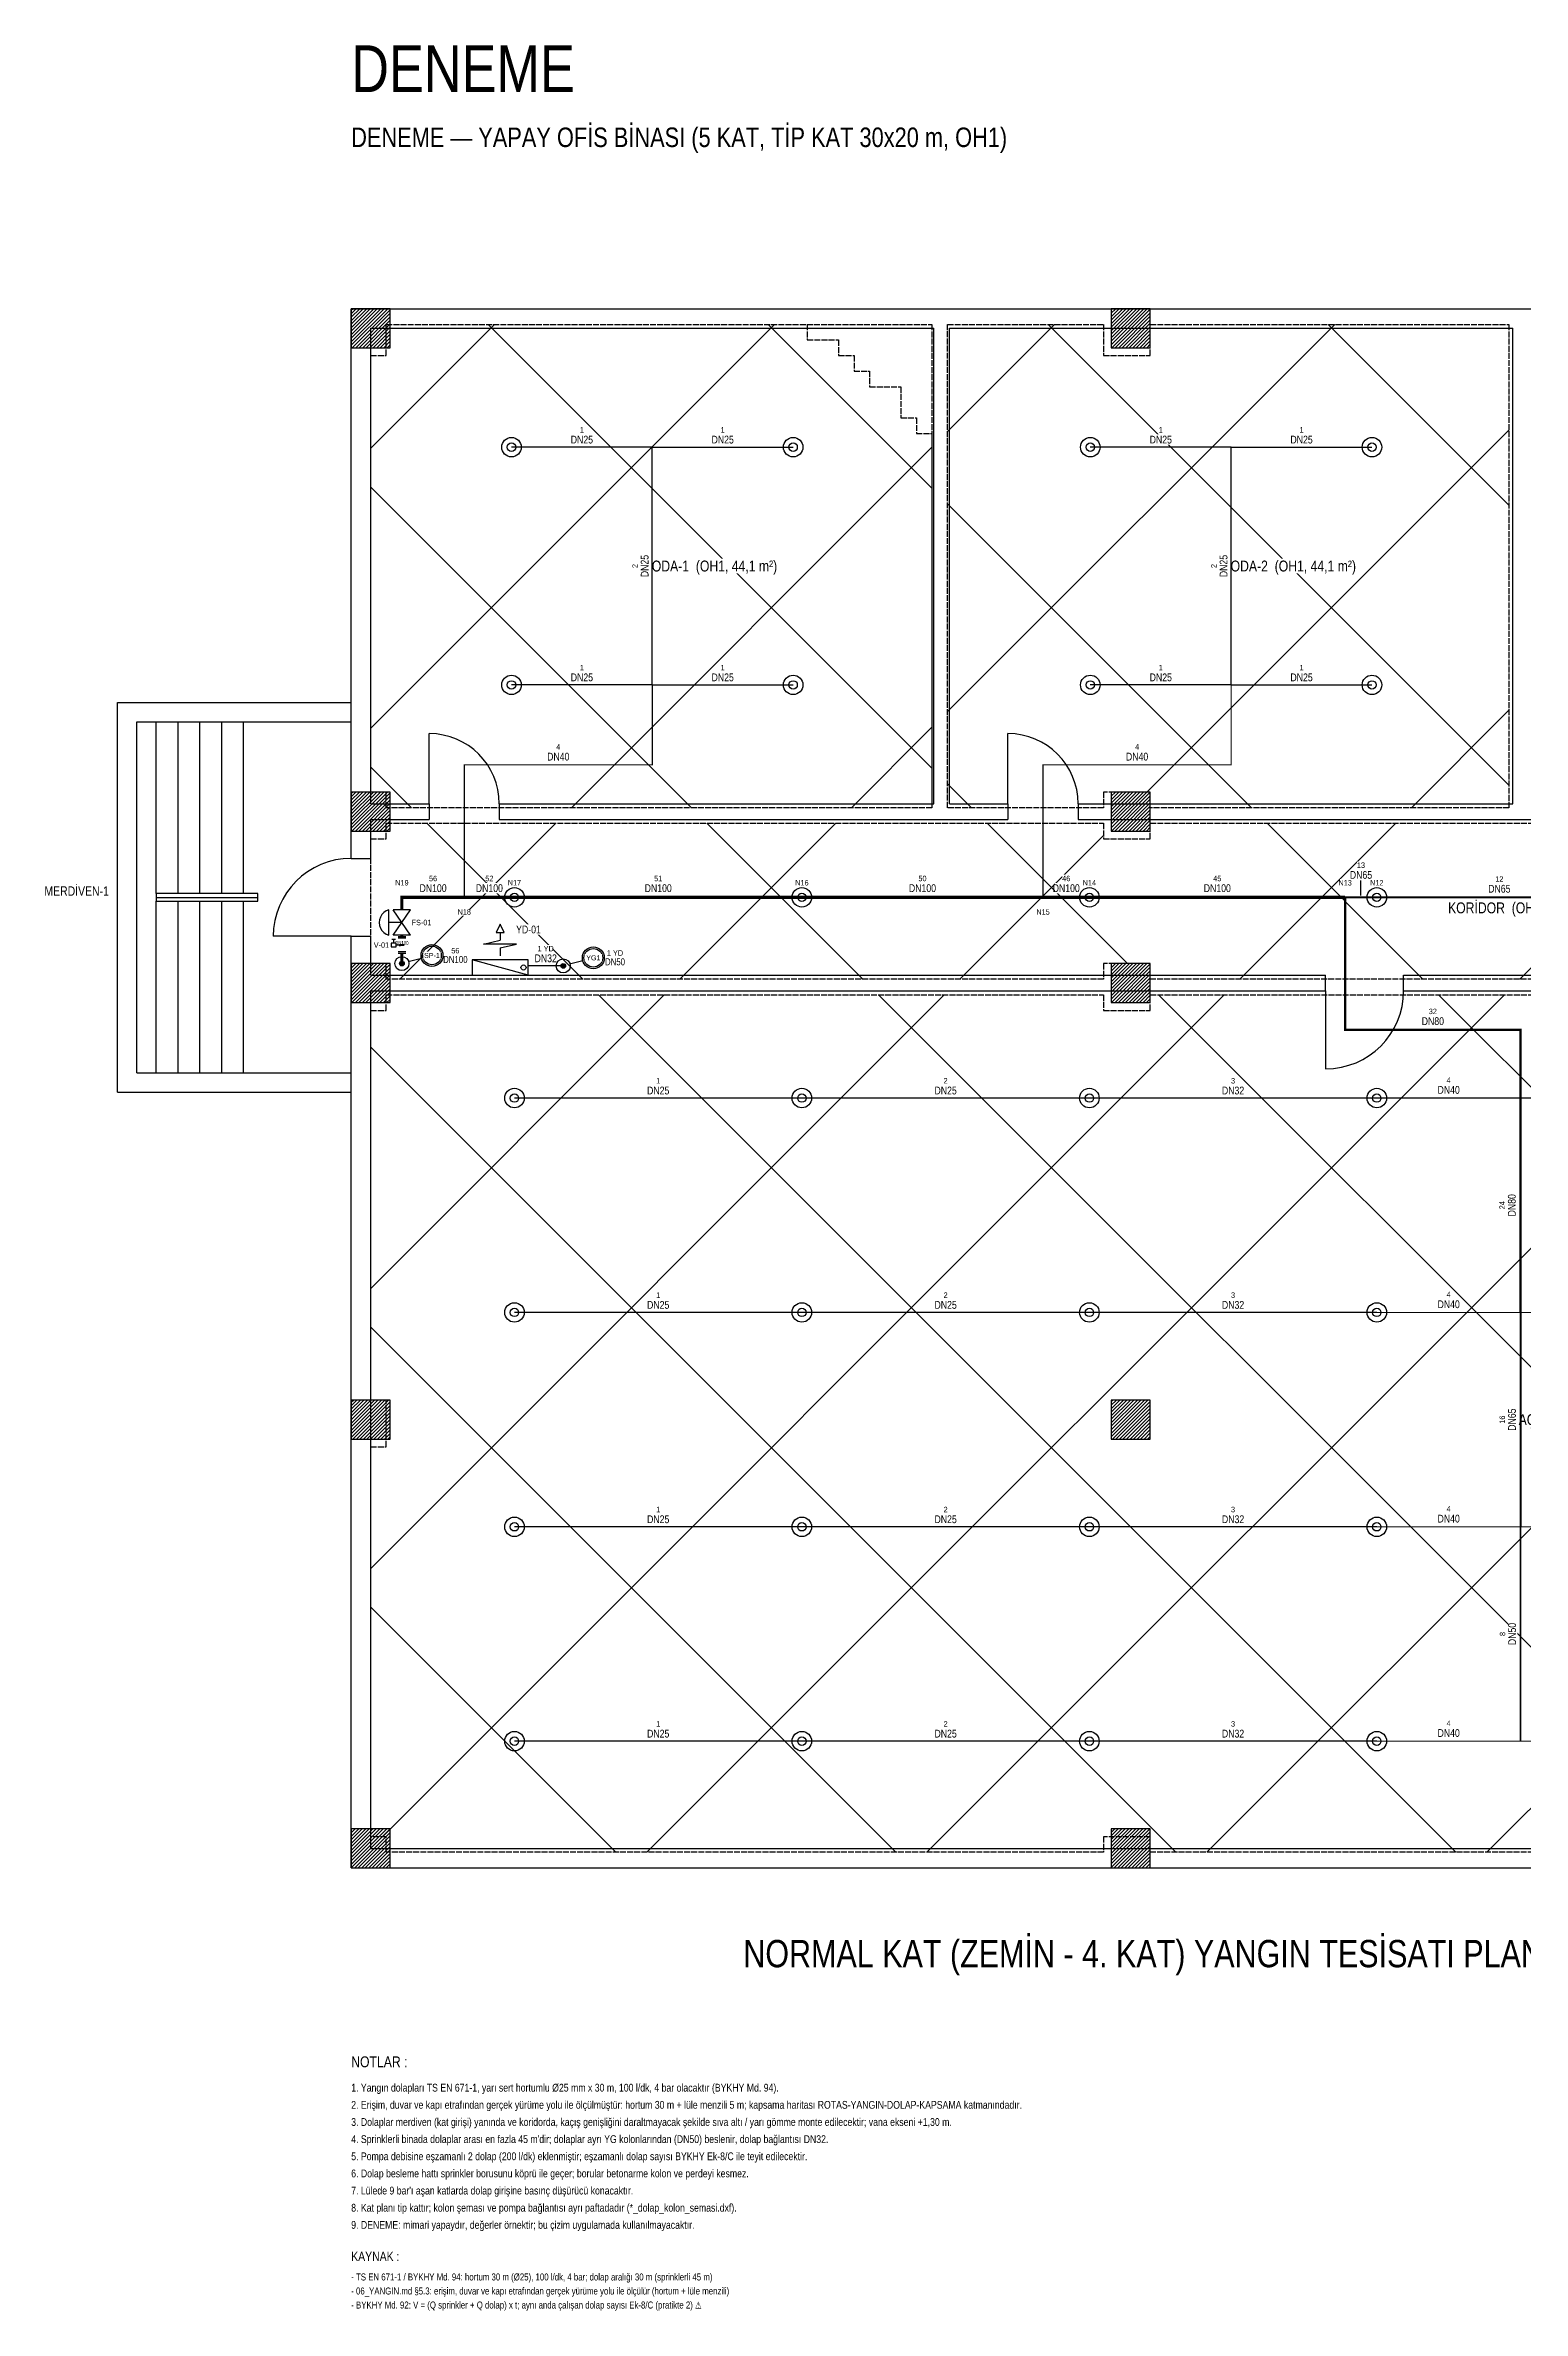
# Model space of a CAD drawing. Header units: centimetres. Extents: x -392 to 7506, y -568 to 2338.
# Drawn here: x -392 to 1503, y -568 to 2338 of the extents above; entities that cross this region are included whole.
import ezdxf
from ezdxf.enums import TextEntityAlignment as Align

# ---------------------------------------------------------------- set-up
doc = ezdxf.new("R2010")
doc.units = ezdxf.units.CM
doc.linetypes.add('DASHED', pattern=[1.524, 1.27, -0.254])
for name, color, linetype in [('MTY-VANA', 1, 'Continuous'), ('ROTAS-MIMARI-DUVAR', 8, 'Continuous'), ('ROTAS-MIMARI-KAPI', 8, 'Continuous'), ('ROTAS-MIMARI-KOLON', 8, 'Continuous'), ('ROTAS-MIMARI-KOLON-TARAMA', 9, 'Continuous'), ('ROTAS-MIMARI-MAHAL', 7, 'Continuous'), ('ROTAS-MIMARI-MERDIVEN', 8, 'Continuous'), ('ROTAS-YANGIN-BASLIK', 7, 'Continuous'), ('ROTAS-YANGIN-DOLAP', 1, 'Continuous'), ('ROTAS-YANGIN-DOLAP-BORU', 1, 'Continuous'), ('ROTAS-YANGIN-DOLAP-CAP', 1, 'Continuous'), ('ROTAS-YANGIN-DOLAP-ERISIM', 3, 'DASHED'), ('ROTAS-YANGIN-DOLAP-KAPSAMA', 3, 'Continuous'), ('ROTAS-YANGIN-DOLAP-KOLON', 6, 'Continuous'), ('ROTAS-YANGIN-DOLAP-YAZI', 1, 'Continuous'), ('ROTAS-YANGIN-DUGUM', 3, 'Continuous'), ('ROTAS-YANGIN-KOLON', 6, 'Continuous'), ('ROTAS-YANGIN-NOT', 1, 'Continuous'), ('ROTAS-YANGIN-SPR-BORU', 140, 'Continuous'), ('ROTAS-YANGIN-SPR-CAP', 141, 'Continuous'), ('ROTAS-YANGIN-SPRINKLER', 15, 'Continuous'), ('ROTAS-YANGIN-VANA', 1, 'Continuous')]:
    doc.layers.add(name, color=color, linetype=linetype)
doc.styles.add('CAP', font='wturkce.SHX', dxfattribs={"width": 0.65})
doc.styles.add('ROTAS', font='arial.ttf')

# ---------------------------------------------------------------- blocks, each defined once
blk = doc.blocks.new('ROTAS-SPR-SARKIK')
for radius in [12.5, 5.37]:
    blk.add_circle((0, 0), radius)
blk = doc.blocks.new('MTY-IZLENEBILIR KELEBEK VANA')
at = {"layer": 'MTY-VANA', "linetype": 'Continuous'}
for p, q in [((-10.7, -5.1), (-10.7, 4.9)), ((-10.7, -5.1), (-10.7, 4.9)), ((-10.7, -5.1), (-10.7, 4.9)), ((-10.7, -5.1), (-10.7, 4.9)), ((-8.7, -5.1), (-8.7, 4.9)), ((-8.7, -5.1), (-8.7, 4.9)), ((-8.7, -5.1), (-8.7, 4.9)), ((-8.7, -5.1), (-8.7, 4.9)), ((0, 0), (0, 7.4)), ((0, 0), (0, 7.4)), ((0, 0), (0, 7.4)), ((0, 0), (0, 7.4)), ((8.7, -5.1), (8.7, 4.9)), ((8.7, -5.1), (8.7, 4.9)), ((8.7, -5.1), (8.7, 4.9)), ((8.7, -5.1), (8.7, 4.9)), ((10.7, -5.1), (10.7, 4.9)), ((10.7, -5.1), (10.7, 4.9)), ((10.7, -5.1), (10.7, 4.9)), ((10.7, -5.1), (10.7, 4.9))]:
    blk.add_line(p, q, dxfattribs=at)
at = {"layer": 'MTY-VANA'}
for p, q in [((-1.2, 3.1), (1.2, -3.1)), ((-1.2, 3.1), (1.2, -3.1)), ((-1.2, 3.1), (1.2, -3.1)), ((7, 10.6), (2.2, 10.6)), ((7, 10.6), (2.2, 10.6)), ((7, 10.6), (2.2, 10.6)), ((7, 10.6), (2.2, 10.6)), ((7, 8.2), (7, 13.1)), ((7, 8.2), (7, 13.1)), ((7, 8.2), (7, 13.1)), ((7, 8.2), (7, 13.1))]:
    blk.add_line(p, q, dxfattribs=at)
blk.add_lwpolyline([(-2.2, 13.9), (-2.2, 7.4), (2.2, 7.4), (2.2, 13.9)], close=True, dxfattribs=at)
blk.add_lwpolyline([(-2.2, 13.9), (-2.2, 7.4), (2.2, 7.4), (2.2, 13.9)], close=True, dxfattribs=at)
blk.add_lwpolyline([(-2.2, 13.9), (-2.2, 7.4), (2.2, 7.4), (2.2, 13.9)], close=True, dxfattribs=at)
blk.add_lwpolyline([(-2.2, 13.9), (-2.2, 7.4), (2.2, 7.4), (2.2, 13.9)], close=True, dxfattribs=at)
at = {"layer": 'MTY-VANA', "linetype": 'Continuous'}
blk.add_trace([(-1.2, 3.1), (1.2, 3.1), (-1.2, -3.1), (1.2, -3.1)], dxfattribs=at)
blk.add_trace([(-1.2, 3.1), (1.2, 3.1), (-1.2, -3.1), (1.2, -3.1)], dxfattribs=at)
blk.add_trace([(-1.2, 3.1), (1.2, 3.1), (-1.2, -3.1), (1.2, -3.1)], dxfattribs=at)
blk.add_trace([(-1.2, 3.1), (1.2, 3.1), (-1.2, -3.1), (1.2, -3.1)], dxfattribs=at)
at = {"layer": 'MTY-VANA', "style": 'CAP', "width": 0.65}
blk.add_attdef('CAP', text='', height=5, rotation=270, dxfattribs=at).set_placement((0, 0), align=Align.CENTER)
blk = doc.blocks.new('ROTAS-AKIS-ANAHTARI')
for p, q in [((-16.3, 16.7), (16.2, 16.7)), ((-16.2, -11), (-16.2, 11)), ((-16.2, 11), (16.3, -11)), ((-16.2, -11), (16.3, 11)), ((0.1, 0), (0.1, 16.7)), ((16.3, -11), (16.3, 11))]:
    blk.add_line(p, q)
blk.add_lwpolyline([(16.2, 16.7), (14.8, 20.1), (12.8, 23.1), (10.1, 25.6), (7, 27.5), (3.5, 28.6), (-0.1, 29), (-3.7, 28.6), (-7.2, 27.5), (-10.3, 25.6), (-12.9, 23.1), (-15, 20.1), (-16.3, 16.7)])
blk = doc.blocks.new('ROTAS-SPR-KOLON')
blk.add_hatch(color=7).paths.add_polyline_path([(3, 0), (2.8, 1.1), (2.1, 2.1), (1.1, 2.8), (0, 3), (-1.1, 2.8), (-2.1, 2.1), (-2.8, 1.1), (-3, 0), (-2.8, -1.1), (-2.1, -2.1), (-1.1, -2.8), (0, -3), (1.1, -2.8), (2.1, -2.1), (2.8, -1.1)])
for radius in [9, 3]:
    blk.add_circle((0, 0), radius)
blk = doc.blocks.new('ROTAS-YANGIN-DOLABI-PLAN')
for p, q in [((0, 32.8), (-5, 22)), ((5, 22), (0, 32.8)), ((-21.2, 7.3), (0, 12.3)), ((21.2, 7.3), (-21.2, 7.3)), ((-5, 22), (5, 22)), ((0, 22), (0, 12.3)), ((0, 2.3), (21.2, 7.3)), ((0, 2.3), (0, -7.8)), ((36, -32.8), (-36, -12.8)), ((30, -22.8), (30, -22.8))]:
    blk.add_line(p, q)
for points in [[(-36, -12.8), (-36, -32.8), (36, -32.8), (36, -12.8), (-36, -12.8)], [(36, -32.8), (-36, -12.8), (-36, -32.8), (36, -32.8)]]:
    blk.add_lwpolyline(points)
blk.add_circle((30, -22.8), 3.25)
at = {"style": 'ROTAS'}
blk.add_attdef('NO', text='', height=6, dxfattribs=at).set_placement((0, 35.8), align=Align.BOTTOM_CENTER)

msp = doc.modelspace()

# ---------------------------------------------------------------- hatches: boundary and pattern name
at = {"layer": 'ROTAS-MIMARI-KOLON-TARAMA'}
h = msp.add_hatch(dxfattribs=at)
h.set_pattern_fill('ANSI31')
h.paths.add_polyline_path([(0, 1950), (50, 1950), (50, 2000), (0, 2000)])
h = msp.add_hatch(dxfattribs=at)
h.set_pattern_fill('ANSI31')
h.paths.add_polyline_path([(975, 1950), (1025, 1950), (1025, 2000), (975, 2000)])
h = msp.add_hatch(dxfattribs=at)
h.set_pattern_fill('ANSI31')
h.paths.add_polyline_path([(0, 1330), (50, 1330), (50, 1380), (0, 1380)])
h = msp.add_hatch(dxfattribs=at)
h.set_pattern_fill('ANSI31')
h.paths.add_polyline_path([(975, 1330), (1025, 1330), (1025, 1380), (975, 1380)])
h = msp.add_hatch(dxfattribs=at)
h.set_pattern_fill('ANSI31')
h.paths.add_polyline_path([(0, 1110), (50, 1110), (50, 1160), (0, 1160)])
h = msp.add_hatch(dxfattribs=at)
h.set_pattern_fill('ANSI31')
h.paths.add_polyline_path([(975, 1110), (1025, 1110), (1025, 1160), (975, 1160)])
h = msp.add_hatch(dxfattribs=at)
h.set_pattern_fill('ANSI31')
h.paths.add_polyline_path([(0, 550), (50, 550), (50, 600), (0, 600)])
h = msp.add_hatch(dxfattribs=at)
h.set_pattern_fill('ANSI31')
h.paths.add_polyline_path([(975, 550), (1025, 550), (1025, 600), (975, 600)])
h = msp.add_hatch(dxfattribs=at)
h.set_pattern_fill('ANSI31')
h.paths.add_polyline_path([(0, 0), (50, 0), (50, 50), (0, 50)])
h = msp.add_hatch(dxfattribs=at)
h.set_pattern_fill('ANSI31')
h.paths.add_polyline_path([(975, 0), (1025, 0), (1025, 50), (975, 50)])
at = {"layer": 'ROTAS-YANGIN-DOLAP-KAPSAMA'}
h = msp.add_hatch(dxfattribs=at)
h.set_pattern_fill('ANSI37', scale=80)
h.paths.add_polyline_path([(45, 1980), (745, 1980), (745, 1360), (45, 1360), (45, 1380), (25, 1380), (25, 1940), (45, 1940)])
h = msp.add_hatch(dxfattribs=at)
h.set_pattern_fill('ANSI37', scale=80)
h.paths.add_polyline_path([(765, 1980), (965, 1980), (965, 1940), (1025, 1940), (1025, 1980), (1485, 1980), (1485, 1360), (1025, 1360), (1025, 1380), (965, 1380), (965, 1360), (765, 1360)])
h = msp.add_hatch(dxfattribs=at)
h.set_pattern_fill('ANSI37', scale=80)
h.paths.add_polyline_path([(965, 1140), (45, 1140), (45, 1160), (25, 1160), (25, 1320), (45, 1320), (45, 1340), (965, 1340), (965, 1320), (1025, 1320), (1025, 1340), (1965, 1340), (1965, 1320), (2025, 1320), (2025, 1340), (2945, 1340), (2945, 1320), (2965, 1320), (2965, 1160), (2945, 1160), (2945, 1140), (2025, 1140), (2025, 1160), (1965, 1160), (1965, 1140), (1025, 1140), (1025, 1160), (965, 1160)])
h = msp.add_hatch(dxfattribs=at)
h.set_pattern_fill('ANSI37', scale=80)
h.paths.add_polyline_path([(25, 600), (25, 1100), (45, 1100), (45, 1120), (965, 1120), (965, 1100), (1025, 1100), (1025, 1120), (1965, 1120), (1965, 1100), (2025, 1100), (2025, 1120), (2945, 1120), (2945, 1100), (2965, 1100), (2965, 600), (2945, 600), (2945, 540), (2965, 540), (2965, 40), (2945, 40), (2945, 20), (2025, 20), (2025, 40), (1965, 40), (1965, 20), (1025, 20), (1025, 40), (965, 40), (965, 20), (45, 20), (45, 40), (25, 40), (25, 540), (45, 540), (45, 600)])
h.paths.add_polyline_path([(1025, 600), (965, 600), (965, 540), (1025, 540)], flags=0)
h.paths.add_polyline_path([(1965, 540), (2025, 540), (2025, 600), (1965, 600)], flags=0)

# ---------------------------------------------------------------- linework, layer by layer
at = {"layer": 'ROTAS-MIMARI-DUVAR'}
for p, q in [((0, 2000), (3000, 2000)), ((0, 1295), (0, 2000)), ((25, 1975), (747.5, 1975)), ((25, 1365), (25, 1975)), ((747.5, 1365), (747.5, 1975)), ((767.5, 1975), (1490, 1975)), ((767.5, 1365), (767.5, 1975)), ((1490, 1365), (1490, 1975)), ((-300, 1495), (0, 1495)), ((-300, 995), (-300, 1495)), ((-275, 1470), (0, 1470)), ((-275, 1020), (-275, 1470)), ((25, 1365), (100, 1365)), ((25, 1345), (100, 1345)), ((25, 1295), (25, 1345)), ((190, 1365), (747.5, 1365)), ((190, 1345), (842.5, 1345)), ((767.5, 1365), (842.5, 1365)), ((932.5, 1365), (1490, 1365)), ((932.5, 1345), (1585, 1345)), ((0, 0), (0, 1195)), ((25, 1145), (25, 1195)), ((25, 1145), (1250, 1145)), ((1350, 1145), (2975, 1145)), ((25, 1125), (1250, 1125)), ((25, 25), (25, 1125)), ((1350, 1125), (2975, 1125)), ((-275, 1020), (0, 1020)), ((-300, 995), (0, 995)), ((0, 0), (3000, 0)), ((25, 25), (2975, 25))]:
    msp.add_line(p, q, dxfattribs=at)
at = {"layer": 'ROTAS-MIMARI-KAPI'}
for p, q in [((100, 1365), (100, 1455)), ((842.5, 1365), (842.5, 1455)), ((100, 1365), (100, 1345)), ((190, 1365), (190, 1345)), ((842.5, 1365), (842.5, 1345)), ((932.5, 1365), (932.5, 1345)), ((0, 1295), (25, 1295)), ((0, 1195), (-100, 1195)), ((0, 1195), (25, 1195)), ((1250, 1125), (1250, 1145)), ((1350, 1125), (1350, 1145)), ((1250, 1125), (1250, 1025))]:
    msp.add_line(p, q, dxfattribs=at)
for centre, radius, start, end in [((100, 1365), 90, 0, 90), ((842.5, 1365), 90, 0, 90), ((0, 1195), 100, 90, 180), ((1250, 1125), 100, 270, 360)]:
    msp.add_arc(centre, radius, start, end, dxfattribs=at)
at = {"layer": 'ROTAS-MIMARI-KOLON'}
for points in [[(0, 1950), (50, 1950), (50, 2000), (0, 2000)], [(975, 1950), (1025, 1950), (1025, 2000), (975, 2000)], [(0, 1330), (50, 1330), (50, 1380), (0, 1380)], [(975, 1330), (1025, 1330), (1025, 1380), (975, 1380)], [(0, 1110), (50, 1110), (50, 1160), (0, 1160)], [(975, 1110), (1025, 1110), (1025, 1160), (975, 1160)], [(0, 550), (50, 550), (50, 600), (0, 600)], [(975, 550), (1025, 550), (1025, 600), (975, 600)], [(0, 0), (50, 0), (50, 50), (0, 50)], [(975, 0), (1025, 0), (1025, 50), (975, 50)]]:
    msp.add_lwpolyline(points, close=True, dxfattribs=at)
at = {"layer": 'ROTAS-MIMARI-MERDIVEN'}
for points in [[(-250, 1250), (-250, 1470)], [(-222, 1250), (-222, 1470)], [(-194, 1250), (-194, 1470)], [(-166, 1250), (-166, 1470)], [(-138, 1250), (-138, 1470)], [(-250, 1245), (-120, 1245)], [(-250, 1020), (-250, 1240)], [(-222, 1020), (-222, 1240)], [(-194, 1020), (-194, 1240)], [(-166, 1020), (-166, 1240)], [(-138, 1020), (-138, 1240)]]:
    msp.add_lwpolyline(points, dxfattribs=at)
msp.add_lwpolyline([(-250, 1240), (-120, 1240), (-120, 1250), (-250, 1250)], close=True, dxfattribs=at)
at = {"layer": 'ROTAS-YANGIN-DOLAP-BORU'}
msp.add_lwpolyline([(272, 1157), (227, 1157)], dxfattribs=at)
at = {"layer": 'ROTAS-YANGIN-DOLAP-ERISIM', "linetype": 'DASHED', "ltscale": 6}
for points in [[(45, 1980), (745, 1980), (745, 1360), (45, 1360), (45, 1380), (25, 1380), (25, 1940), (45, 1940)], [(45, 1980), (585, 1980), (585, 1960), (625, 1960), (625, 1940), (645, 1940), (645, 1920), (665, 1920), (665, 1900), (705, 1900), (705, 1860), (725, 1860), (725, 1840), (745, 1840), (745, 1360), (45, 1360), (45, 1380), (25, 1380), (25, 1940), (45, 1940)], [(765, 1980), (965, 1980), (965, 1940), (1025, 1940), (1025, 1980), (1485, 1980), (1485, 1360), (1025, 1360), (1025, 1380), (965, 1380), (965, 1360), (765, 1360)], [(765, 1980), (965, 1980), (965, 1940), (1025, 1940), (1025, 1980), (1485, 1980), (1485, 1360), (1025, 1360), (1025, 1380), (965, 1380), (965, 1360), (765, 1360)]]:
    msp.add_lwpolyline(points, close=True, dxfattribs=at)
for points in [[(1965, 1140), (1025, 1140), (1025, 1160), (965, 1160), (965, 1140), (45, 1140), (45, 1160), (25, 1160), (25, 1320), (45, 1320), (45, 1340), (965, 1340), (965, 1320), (1025, 1320), (1025, 1340), (1965, 1340)], [(1965, 1140), (1025, 1140), (1025, 1160), (965, 1160), (965, 1140), (45, 1140), (45, 1160), (25, 1160), (25, 1320), (45, 1320), (45, 1340), (965, 1340), (965, 1320), (1025, 1320), (1025, 1340), (1965, 1340)], [(1965, 20), (1025, 20), (1025, 40), (965, 40), (965, 20), (45, 20), (45, 40), (25, 40), (25, 540), (45, 540), (45, 600), (25, 600), (25, 1100), (45, 1100), (45, 1120), (965, 1120), (965, 1100), (1025, 1100), (1025, 1120), (1965, 1120)], [(1965, 20), (1025, 20), (1025, 40), (965, 40), (965, 20), (45, 20), (45, 40), (25, 40), (25, 540), (45, 540), (45, 600), (25, 600), (25, 1100), (45, 1100), (45, 1120), (965, 1120), (965, 1100), (1025, 1100), (1025, 1120), (1965, 1120)]]:
    msp.add_lwpolyline(points, dxfattribs=at)
at = {"layer": 'ROTAS-YANGIN-DOLAP-KOLON'}
msp.add_line((297.1, 1163.7), (281.7, 1159.6), dxfattribs=at)
for radius in [14, 12]:
    msp.add_circle((310.6, 1167.4), radius, dxfattribs=at)
at = {"layer": 'ROTAS-YANGIN-KOLON'}
msp.add_line((90.1, 1166.7), (74.7, 1162.6), dxfattribs=at)
for radius in [14, 12]:
    msp.add_circle((103.6, 1170.4), radius, dxfattribs=at)
at = {"layer": 'ROTAS-YANGIN-SPR-BORU'}
for points in [[(386.2, 1822.5), (205.6, 1822.5)], [(386.2, 1517.5), (386.2, 1822.5)], [(386.2, 1822.5), (566.9, 1822.5)], [(1128.8, 1822.5), (948.1, 1822.5)], [(1128.8, 1517.5), (1128.8, 1822.5)], [(1128.8, 1822.5), (1309.4, 1822.5)], [(386.2, 1517.5), (205.6, 1517.5)], [(386.2, 1517.5), (566.9, 1517.5)], [(1128.8, 1517.5), (948.1, 1517.5)], [(1128.8, 1517.5), (1309.4, 1517.5)], [(578.1, 987.5), (209.4, 987.5)], [(946.9, 987.5), (578.1, 987.5)], [(1315.6, 987.5), (946.9, 987.5)], [(578.1, 712.5), (209.4, 712.5)], [(946.9, 712.5), (578.1, 712.5)], [(1315.6, 712.5), (946.9, 712.5)], [(578.1, 437.5), (209.4, 437.5)], [(946.9, 437.5), (578.1, 437.5)], [(1315.6, 437.5), (946.9, 437.5)], [(578.1, 162.5), (209.4, 162.5)], [(946.9, 162.5), (578.1, 162.5)], [(1315.6, 162.5), (946.9, 162.5)]]:
    msp.add_lwpolyline(points, dxfattribs=at)
for points, const_width in [([(145, 1245), (145, 1415), (386.2, 1415), (386.2, 1517.5)], 1.5), ([(887.5, 1245), (887.5, 1415), (1128.8, 1415), (1128.8, 1517.5)], 1.5), ([(65, 1229), (65, 1245), (145, 1245)], 4), ([(145, 1245), (209.4, 1245)], 4), ([(209.4, 1245), (578.1, 1245)], 4), ([(578.1, 1245), (887.5, 1245)], 4), ([(887.5, 1245), (946.9, 1245)], 4), ([(946.9, 1245), (1275, 1245)], 4), ([(1275, 1245), (1275, 1075), (1500, 1075), (1500, 987.5)], 3), ([(1275, 1245), (1315.6, 1245)], 2.5), ([(1315.6, 1245), (1630, 1245)], 2.5), ([(65, 1194.5), (65, 1196.4)], 4), ([(65, 1160), (65, 1173.1)], 4), ([(1500, 987.5), (1315.6, 987.5)], 1.5), ([(1500, 987.5), (1500, 712.5)], 3), ([(1500, 987.5), (1684.4, 987.5)], 1.5), ([(1500, 712.5), (1315.6, 712.5)], 1.5), ([(1500, 712.5), (1500, 437.5)], 2.5), ([(1500, 712.5), (1684.4, 712.5)], 1.5), ([(1500, 437.5), (1315.6, 437.5)], 1.5), ([(1500, 437.5), (1500, 162.5)], 2), ([(1500, 437.5), (1684.4, 437.5)], 1.5), ([(1500, 162.5), (1315.6, 162.5)], 1.5), ([(1500, 162.5), (1684.4, 162.5)], 1.5)]:
    msp.add_lwpolyline(points, dxfattribs=dict(at, const_width=const_width))
at = {"layer": 'ROTAS-YANGIN-SPR-CAP'}
msp.add_line((1295.3, 1247.2), (1295.3, 1267), dxfattribs=at)

# ---------------------------------------------------------------- block references
at = {"layer": 'ROTAS-YANGIN-DOLAP'}
msp.add_blockref('ROTAS-YANGIN-DOLABI-PLAN', (191, 1177.8), dxfattribs=at)
at = {"layer": 'ROTAS-YANGIN-DOLAP-KOLON'}
msp.add_blockref('ROTAS-SPR-KOLON', (272, 1157), dxfattribs=at)
at = {"layer": 'ROTAS-YANGIN-KOLON'}
msp.add_blockref('ROTAS-SPR-KOLON', (65, 1160), dxfattribs=at)
at = {"layer": 'ROTAS-YANGIN-SPRINKLER'}
for p in [(205.6, 1822.5), (566.9, 1822.5), (948.1, 1822.5), (1309.4, 1822.5), (205.6, 1517.5), (566.9, 1517.5), (948.1, 1517.5), (1309.4, 1517.5), (209.4, 1245), (578.1, 1245), (946.9, 1245), (1315.6, 1245), (209.4, 987.5), (578.1, 987.5), (946.9, 987.5), (1315.6, 987.5), (209.4, 712.5), (578.1, 712.5), (946.9, 712.5), (1315.6, 712.5), (209.4, 437.5), (578.1, 437.5), (946.9, 437.5), (1315.6, 437.5), (209.4, 162.5), (578.1, 162.5), (946.9, 162.5), (1315.6, 162.5)]:
    msp.add_blockref('ROTAS-SPR-SARKIK', p, dxfattribs=at)
at = {"layer": 'ROTAS-YANGIN-VANA', "rotation": 90}
msp.add_blockref('ROTAS-AKIS-ANAHTARI', (65, 1212.7), dxfattribs=at)
msp.add_blockref('MTY-IZLENEBILIR KELEBEK VANA', (65, 1183.8), dxfattribs=at).add_auto_attribs({'CAP': 'DN100'})

# ---------------------------------------------------------------- texts
at = {"layer": 'ROTAS-YANGIN-BASLIK', "style": 'ROTAS', "width": 0.8}
for s, height, p in [('DENEME', 60, (0, 2260)), ('DENEME — YAPAY OFİS BİNASI (5 KAT, TİP KAT 30x20 m, OH1)', 25, (0, 2200))]:
    msp.add_text(s, height=height, dxfattribs=at).set_placement(p, align=Align.BOTTOM_LEFT)
msp.add_text('NORMAL KAT (ZEMİN - 4. KAT) YANGIN TESİSATI PLANI (SPRİNKLER + YANGIN DOLABI).........ÖLÇEK: 1 / 50', height=35, dxfattribs=at).set_placement((1500, -110), align=Align.MIDDLE_CENTER)
at = {"layer": 'ROTAS-YANGIN-NOT', "style": 'ROTAS', "width": 0.8}
for s, height, p in [('NOTLAR :', 14, (0, -260)), ('1. Yangın dolapları TS EN 671-1, yarı sert hortumlu Ø25 mm x 30 m, 100 l/dk, 4 bar olacaktır (BYKHY Md. 94).', 10, (0, -290)), ('2. Erişim, duvar ve kapı etrafından gerçek yürüme yolu ile ölçülmüştür: hortum 30 m + lüle menzili 5 m; kapsama haritası ROTAS-YANGIN-DOLAP-KAPSAMA katmanındadır.', 10, (0, -312)), ("4. Sprinklerli binada dolaplar arası en fazla 45 m'dir; dolaplar ayrı YG kolonlarından (DN50) beslenir, dolap bağlantısı DN32.", 10, (0, -356)), ('3. Dolaplar merdiven (kat girişi) yanında ve koridorda, kaçış genişliğini daraltmayacak şekilde sıva altı / yarı gömme monte edilecektir; vana ekseni +1,30 m.', 10, (0, -334)), ('5. Pompa debisine eşzamanlı 2 dolap (200 l/dk) eklenmiştir; eşzamanlı dolap sayısı BYKHY Ek-8/C ile teyit edilecektir.', 10, (0, -378)), ('6. Dolap besleme hattı sprinkler borusunu köprü ile geçer; borular betonarme kolon ve perdeyi kesmez.', 10, (0, -400)), ('8. Kat planı tip kattır; kolon şeması ve pompa bağlantısı ayrı paftadadır (*_dolap_kolon_semasi.dxf).', 10, (0, -444)), ("7. Lülede 9 bar'ı aşan katlarda dolap girişine basınç düşürücü konacaktır.", 10, (0, -422)), ('9. DENEME: mimari yapaydır, değerler örnektir; bu çizim uygulamada kullanılmayacaktır.', 10, (0, -466)), ('KAYNAK :', 12, (0, -508)), ('- TS EN 671-1 / BYKHY Md. 94: hortum 30 m (Ø25), 100 l/dk, 4 bar; dolap aralığı 30 m (sprinklerli 45 m)', 9, (0, -532)), ('- 06_YANGIN.md §5.3: erişim, duvar ve kapı etrafından gerçek yürüme yolu ile ölçülür (hortum + lüle menzili)', 9, (0, -550)), ('- BYKHY Md. 92: V = (Q sprinkler + Q dolap) x t; aynı anda çalışan dolap sayısı Ek-8/C (pratikte 2) ⚠', 9, (0, -568))]:
    msp.add_text(s, height=height, dxfattribs=at).set_placement(p, align=Align.BOTTOM_LEFT)

# ---------------------------------------------------------------- wipeouts: each hides what was drawn before it
msp.add_wipeout([(-384.3, 1245), (-320, 1245), (-320, 1261.2), (-384.3, 1261.2)])

# ---------------------------------------------------------------- next in the draw order: texts
at = {"layer": 'ROTAS-MIMARI-MAHAL', "style": 'ROTAS', "width": 0.8}
msp.add_text('MERDİVEN-1', height=12, dxfattribs=at).set_placement((-352.2, 1253.1), align=Align.MIDDLE_CENTER)

# ---------------------------------------------------------------- next in the draw order: wipeouts: each hides what was drawn before it
for points in [[(284, 1825.5), (307.8, 1825.5), (307.8, 1839), (284, 1839)], [(464.6, 1825.5), (488.5, 1825.5), (488.5, 1839), (464.6, 1839)], [(1026.5, 1825.5), (1050.4, 1825.5), (1050.4, 1839), (1026.5, 1839)], [(1207.2, 1825.5), (1231, 1825.5), (1231, 1839), (1207.2, 1839)], [(369.7, 1658.1), (383.2, 1658.1), (383.2, 1681.9), (369.7, 1681.9)], [(1112.3, 1658.1), (1125.8, 1658.1), (1125.8, 1681.9), (1112.3, 1681.9)], [(284, 1520.5), (307.8, 1520.5), (307.8, 1534), (284, 1534)], [(464.6, 1520.5), (488.5, 1520.5), (488.5, 1534), (464.6, 1534)], [(1026.5, 1520.5), (1050.4, 1520.5), (1050.4, 1534), (1026.5, 1534)], [(1207.2, 1520.5), (1231, 1520.5), (1231, 1534), (1207.2, 1534)], [(253.7, 1418.8), (277.5, 1418.8), (277.5, 1432.2), (253.7, 1432.2)], [(996.2, 1418.8), (1020.1, 1418.8), (1020.1, 1432.2), (996.2, 1432.2)], [(1283.4, 1267), (1307.2, 1267), (1307.2, 1280.5), (1283.4, 1280.5)], [(58.4, 1259), (71.6, 1259), (71.6, 1268.4), (58.4, 1268.4)], [(90.6, 1250), (119.4, 1250), (119.4, 1263.5), (90.6, 1263.5)], [(162.8, 1250), (191.6, 1250), (191.6, 1263.5), (162.8, 1263.5)], [(379.4, 1250), (408.1, 1250), (408.1, 1263.5), (379.4, 1263.5)], [(571.5, 1259), (584.7, 1259), (584.7, 1268.4), (571.5, 1268.4)], [(718.4, 1250), (747.2, 1250), (747.2, 1263.5), (718.4, 1263.5)], [(902.8, 1250), (931.6, 1250), (931.6, 1263.5), (902.8, 1263.5)], [(1096.5, 1250), (1125.4, 1250), (1125.4, 1263.5), (1096.5, 1263.5)], [(1460.9, 1249.2), (1484.7, 1249.2), (1484.7, 1262.8), (1460.9, 1262.8)], [(138.4, 1221.6), (151.6, 1221.6), (151.6, 1231), (138.4, 1231)], [(880.9, 1221.6), (894.1, 1221.6), (894.1, 1231), (880.9, 1231)], [(80.1, 1208), (100.3, 1208), (100.3, 1217.4), (80.1, 1217.4)], [(30.4, 1179.1), (47.1, 1179.1), (47.1, 1188.5), (30.4, 1188.5)], [(92.6, 1165.4), (114.6, 1165.4), (114.6, 1175.4), (92.6, 1175.4)], [(237.6, 1160), (261.4, 1160), (261.4, 1173.5), (237.6, 1173.5)], [(299.6, 1162.4), (321.6, 1162.4), (321.6, 1172.4), (299.6, 1172.4)], [(1375.6, 1079.5), (1399.4, 1079.5), (1399.4, 1093), (1375.6, 1093)], [(381.8, 990.5), (405.7, 990.5), (405.7, 1004), (381.8, 1004)], [(750.6, 990.5), (774.4, 990.5), (774.4, 1004), (750.6, 1004)], [(1119.3, 990.5), (1143.2, 990.5), (1143.2, 1004), (1119.3, 1004)], [(1395.9, 991.2), (1419.7, 991.2), (1419.7, 1004.8), (1395.9, 1004.8)], [(1482, 838.1), (1495.5, 838.1), (1495.5, 861.9), (1482, 861.9)], [(381.8, 715.5), (405.7, 715.5), (405.7, 729), (381.8, 729)], [(750.6, 715.5), (774.4, 715.5), (774.4, 729), (750.6, 729)], [(1119.3, 715.5), (1143.2, 715.5), (1143.2, 729), (1119.3, 729)], [(1395.9, 716.2), (1419.7, 716.2), (1419.7, 729.8), (1395.9, 729.8)], [(1482.2, 563.1), (1495.8, 563.1), (1495.8, 586.9), (1482.2, 586.9)], [(381.8, 440.5), (405.7, 440.5), (405.7, 454), (381.8, 454)], [(750.6, 440.5), (774.4, 440.5), (774.4, 454), (750.6, 454)], [(1119.3, 440.5), (1143.2, 440.5), (1143.2, 454), (1119.3, 454)], [(1395.9, 441.2), (1419.7, 441.2), (1419.7, 454.8), (1395.9, 454.8)], [(1482.5, 288.1), (1496, 288.1), (1496, 311.9), (1482.5, 311.9)], [(381.8, 165.5), (405.7, 165.5), (405.7, 179), (381.8, 179)], [(750.6, 165.5), (774.4, 165.5), (774.4, 179), (750.6, 179)], [(1119.3, 165.5), (1143.2, 165.5), (1143.2, 179), (1119.3, 179)], [(1395.9, 166.2), (1419.7, 166.2), (1419.7, 179.8), (1395.9, 179.8)]]:
    msp.add_wipeout(points)

# ---------------------------------------------------------------- next in the draw order: texts
msp.add_text('AÇIK OFİS  (OH1, 324,5 m²)', height=14, dxfattribs=at).set_placement((1597.1, 575), align=Align.MIDDLE_CENTER)
at = {"layer": 'ROTAS-YANGIN-DOLAP-CAP', "style": 'ROTAS', "width": 0.8}
msp.add_text('DN32', height=10, dxfattribs=at).set_placement((249.5, 1166.8), align=Align.MIDDLE_CENTER)
at = {"layer": 'ROTAS-YANGIN-DOLAP-KOLON', "style": 'ROTAS', "width": 0.8}
msp.add_text('YG1', height=6.5, dxfattribs=at).set_placement((310.6, 1167.4), align=Align.MIDDLE_CENTER)
at = {"layer": 'ROTAS-YANGIN-DUGUM', "style": 'ROTAS', "width": 0.8}
for s, p in [('N19', (65, 1263.7)), ('N16', (578.1, 1263.7)), ('N18', (145, 1226.3)), ('N15', (887.5, 1226.3))]:
    msp.add_text(s, height=7, dxfattribs=at).set_placement(p, align=Align.MIDDLE_CENTER)
at = {"layer": 'ROTAS-YANGIN-KOLON', "style": 'ROTAS', "width": 0.8}
msp.add_text('SP-1', height=6.5, dxfattribs=at).set_placement((103.6, 1170.4), align=Align.MIDDLE_CENTER)
at = {"layer": 'ROTAS-YANGIN-SPR-CAP', "style": 'ROTAS', "width": 0.8}
for s, p in [('DN25', (295.9, 1832.2)), ('DN25', (476.5, 1832.2)), ('DN25', (1038.5, 1832.2)), ('DN25', (1219.1, 1832.2)), ('DN25', (295.9, 1527.2)), ('DN25', (476.5, 1527.2)), ('DN25', (1038.5, 1527.2)), ('DN25', (1219.1, 1527.2)), ('DN40', (265.6, 1425.5)), ('DN40', (1008.1, 1425.5)), ('DN65', (1295.3, 1273.8)), ('DN100', (105, 1256.8)), ('DN100', (177.2, 1256.8)), ('DN100', (393.8, 1256.8)), ('DN100', (732.8, 1256.8)), ('DN100', (917.2, 1256.8)), ('DN100', (1111, 1256.8)), ('DN65', (1472.8, 1256)), ('DN80', (1387.5, 1086.2)), ('DN25', (393.8, 997.2)), ('DN25', (762.5, 997.2)), ('DN32', (1131.2, 997.2)), ('DN40', (1407.8, 998)), ('DN25', (393.8, 722.2)), ('DN25', (762.5, 722.2)), ('DN32', (1131.2, 722.2)), ('DN40', (1407.8, 723)), ('DN25', (393.8, 447.2)), ('DN25', (762.5, 447.2)), ('DN32', (1131.2, 447.2)), ('DN40', (1407.8, 448)), ('DN25', (393.8, 172.2)), ('DN25', (762.5, 172.2)), ('DN32', (1131.2, 172.2)), ('DN40', (1407.8, 173))]:
    msp.add_text(s, height=10, dxfattribs=at).set_placement(p, align=Align.MIDDLE_CENTER)
for s, p in [('DN25', (376.4, 1670)), ('DN25', (1119, 1670)), ('DN80', (1488.8, 850)), ('DN65', (1489, 575)), ('DN50', (1489.2, 300))]:
    msp.add_text(s, height=10, rotation=90, dxfattribs=at).set_placement(p, align=Align.MIDDLE_CENTER)
at = {"layer": 'ROTAS-YANGIN-VANA', "style": 'ROTAS', "width": 0.8}
for s, p in [('FS-01', (90.2, 1212.7)), ('V-01', (38.8, 1183.8))]:
    msp.add_text(s, height=7, dxfattribs=at).set_placement(p, align=Align.MIDDLE_CENTER)

# ---------------------------------------------------------------- next in the draw order: wipeouts: each hides what was drawn before it
for points in [[(292.8, 1840), (299, 1840), (299, 1849.4), (292.8, 1849.4)], [(473.4, 1840), (479.7, 1840), (479.7, 1849.4), (473.4, 1849.4)], [(1035.3, 1840), (1041.6, 1840), (1041.6, 1849.4), (1035.3, 1849.4)], [(1216, 1840), (1222.2, 1840), (1222.2, 1849.4), (1216, 1849.4)], [(359.2, 1666.9), (368.7, 1666.9), (368.7, 1673.1), (359.2, 1673.1)], [(390.2, 1660.5), (541.7, 1660.5), (541.7, 1679.5), (390.2, 1679.5)], [(1101.9, 1666.9), (1111.3, 1666.9), (1111.3, 1673.1), (1101.9, 1673.1)], [(1132.8, 1660.5), (1284.2, 1660.5), (1284.2, 1679.5), (1132.8, 1679.5)], [(292.8, 1535), (299, 1535), (299, 1544.4), (292.8, 1544.4)], [(473.4, 1535), (479.7, 1535), (479.7, 1544.4), (473.4, 1544.4)], [(1035.3, 1535), (1041.6, 1535), (1041.6, 1544.4), (1035.3, 1544.4)], [(1216, 1535), (1222.2, 1535), (1222.2, 1544.4), (1216, 1544.4)], [(262.5, 1433.2), (268.7, 1433.2), (268.7, 1442.7), (262.5, 1442.7)], [(1005, 1433.2), (1011.3, 1433.2), (1011.3, 1442.7), (1005, 1442.7)], [(1290.4, 1281.5), (1300.2, 1281.5), (1300.2, 1290.9), (1290.4, 1290.9)], [(100.1, 1264.5), (109.9, 1264.5), (109.9, 1273.9), (100.1, 1273.9)], [(172.3, 1264.5), (182.1, 1264.5), (182.1, 1273.9), (172.3, 1273.9)], [(202.8, 1259), (216, 1259), (216, 1268.4), (202.8, 1268.4)], [(388.9, 1264.5), (398.6, 1264.5), (398.6, 1273.9), (388.9, 1273.9)], [(727.9, 1264.5), (737.7, 1264.5), (737.7, 1273.9), (727.9, 1273.9)], [(912.3, 1264.5), (922.1, 1264.5), (922.1, 1273.9), (912.3, 1273.9)], [(940.3, 1259), (953.5, 1259), (953.5, 1268.4), (940.3, 1268.4)], [(1106.1, 1264.5), (1115.8, 1264.5), (1115.8, 1273.9), (1106.1, 1273.9)], [(1467.9, 1263.8), (1477.7, 1263.8), (1477.7, 1273.2), (1467.9, 1273.2)], [(1417.3, 1222.1), (1582.7, 1222.1), (1582.7, 1241), (1417.3, 1241)], [(120.6, 1159.2), (146.6, 1159.2), (146.6, 1171.4), (120.6, 1171.4)], [(241.2, 1174.5), (257.8, 1174.5), (257.8, 1183.9), (241.2, 1183.9)], [(327.6, 1156.2), (349.1, 1156.2), (349.1, 1168.4), (327.6, 1168.4)], [(1382.6, 1094), (1392.4, 1094), (1392.4, 1103.4), (1382.6, 1103.4)], [(390.6, 1005), (396.9, 1005), (396.9, 1014.5), (390.6, 1014.5)], [(759.4, 1005), (765.6, 1005), (765.6, 1014.5), (759.4, 1014.5)], [(1128.1, 1005), (1134.4, 1005), (1134.4, 1014.5), (1128.1, 1014.5)], [(1404.7, 1005.8), (1410.9, 1005.8), (1410.9, 1015.2), (1404.7, 1015.2)], [(1471.6, 845.1), (1481, 845.1), (1481, 854.9), (1471.6, 854.9)], [(390.6, 730), (396.9, 730), (396.9, 739.5), (390.6, 739.5)], [(759.4, 730), (765.6, 730), (765.6, 739.5), (759.4, 739.5)], [(1128.1, 730), (1134.4, 730), (1134.4, 739.5), (1128.1, 739.5)], [(1404.7, 730.8), (1410.9, 730.8), (1410.9, 740.2), (1404.7, 740.2)], [(1471.8, 570.1), (1481.2, 570.1), (1481.2, 579.9), (1471.8, 579.9)], [(1404.7, 455.8), (1410.9, 455.8), (1410.9, 465.2), (1404.7, 465.2)], [(390.6, 455), (396.9, 455), (396.9, 464.5), (390.6, 464.5)], [(759.4, 455), (765.6, 455), (765.6, 464.5), (759.4, 464.5)], [(1128.1, 455), (1134.4, 455), (1134.4, 464.5), (1128.1, 464.5)], [(1472.1, 296.9), (1481.5, 296.9), (1481.5, 303.1), (1472.1, 303.1)], [(390.6, 180), (396.9, 180), (396.9, 189.4), (390.6, 189.4)], [(759.4, 180), (765.6, 180), (765.6, 189.4), (759.4, 189.4)], [(1128.1, 180), (1134.4, 180), (1134.4, 189.4), (1128.1, 189.4)], [(1404.7, 180.8), (1410.9, 180.8), (1410.9, 190.2), (1404.7, 190.2)]]:
    msp.add_wipeout(points)

# ---------------------------------------------------------------- next in the draw order: texts
at = {"layer": 'ROTAS-MIMARI-MAHAL', "style": 'ROTAS', "width": 0.8}
for s, p in [('ODA-1  (OH1, 44,1 m²)', (466, 1670)), ('ODA-2  (OH1, 44,1 m²)', (1208.5, 1670)), ('KORİDOR  (OH1, 59,0 m²)', (1500, 1231.5))]:
    msp.add_text(s, height=14, dxfattribs=at).set_placement(p, align=Align.MIDDLE_CENTER)
at = {"layer": 'ROTAS-YANGIN-DOLAP-CAP', "style": 'ROTAS', "width": 0.8}
for s, height, p in [('1 YD', 7, (249.5, 1179.2)), ('DN50', 9, (338.4, 1162.3))]:
    msp.add_text(s, height=height, dxfattribs=at).set_placement(p, align=Align.MIDDLE_CENTER)
at = {"layer": 'ROTAS-YANGIN-DUGUM', "style": 'ROTAS', "width": 0.8}
for s, p in [('N17', (209.4, 1263.7)), ('N14', (946.9, 1263.7))]:
    msp.add_text(s, height=7, dxfattribs=at).set_placement(p, align=Align.MIDDLE_CENTER)
at = {"layer": 'ROTAS-YANGIN-SPR-CAP', "style": 'ROTAS', "width": 0.8}
for s, height, p in [('1', 7, (295.9, 1844.7)), ('1', 7, (476.5, 1844.7)), ('1', 7, (1038.5, 1844.7)), ('1', 7, (1219.1, 1844.7)), ('1', 7, (295.9, 1539.7)), ('1', 7, (476.5, 1539.7)), ('1', 7, (1038.5, 1539.7)), ('1', 7, (1219.1, 1539.7)), ('4', 7, (265.6, 1438)), ('4', 7, (1008.1, 1438)), ('13', 7, (1295.3, 1286.2)), ('56', 7, (105, 1269.2)), ('52', 7, (177.2, 1269.2)), ('51', 7, (393.8, 1269.2)), ('50', 7, (732.8, 1269.2)), ('46', 7, (917.2, 1269.2)), ('45', 7, (1111, 1269.2)), ('12', 7, (1472.8, 1268.5)), ('DN100', 9, (133.6, 1165.3)), ('32', 7, (1387.5, 1098.7)), ('1', 7, (393.8, 1009.7)), ('2', 7, (762.5, 1009.7)), ('3', 7, (1131.2, 1009.7)), ('4', 7, (1407.8, 1010.5)), ('1', 7, (393.8, 734.7)), ('2', 7, (762.5, 734.7)), ('3', 7, (1131.2, 734.7)), ('4', 7, (1407.8, 735.5)), ('1', 7, (393.8, 459.7)), ('2', 7, (762.5, 459.7)), ('3', 7, (1131.2, 459.7)), ('4', 7, (1407.8, 460.5)), ('1', 7, (393.8, 184.7)), ('2', 7, (762.5, 184.7)), ('3', 7, (1131.2, 184.7)), ('4', 7, (1407.8, 185.5))]:
    msp.add_text(s, height=height, dxfattribs=at).set_placement(p, align=Align.MIDDLE_CENTER)
for s, p in [('2', (364, 1670)), ('2', (1106.6, 1670)), ('24', (1476.3, 850)), ('16', (1476.5, 575)), ('8', (1476.8, 300))]:
    msp.add_text(s, height=7, rotation=90, dxfattribs=at).set_placement(p, align=Align.MIDDLE_CENTER)

# ---------------------------------------------------------------- next in the draw order: wipeouts: each hides what was drawn before it
for points in [[(1268.4, 1259), (1281.6, 1259), (1281.6, 1268.4), (1268.4, 1268.4)], [(1309, 1259), (1322.2, 1259), (1322.2, 1268.4), (1309, 1268.4)], [(213, 1197), (241.8, 1197), (241.8, 1210.5), (213, 1210.5)], [(128.7, 1171.9), (138.5, 1171.9), (138.5, 1181.3), (128.7, 1181.3)], [(330, 1168.9), (346.7, 1168.9), (346.7, 1178.3), (330, 1178.3)]]:
    msp.add_wipeout(points)

# ---------------------------------------------------------------- next in the draw order: texts
at = {"layer": 'ROTAS-YANGIN-DOLAP-CAP', "style": 'ROTAS', "width": 0.8}
msp.add_text('1 YD', height=7, dxfattribs=at).set_placement((338.4, 1173.6), align=Align.MIDDLE_CENTER)
at = {"layer": 'ROTAS-YANGIN-DOLAP-YAZI', "style": 'ROTAS', "width": 0.8}
msp.add_text('YD-01', height=10, dxfattribs=at).set_placement((227.4, 1203.8), align=Align.MIDDLE_CENTER)
at = {"layer": 'ROTAS-YANGIN-DUGUM', "style": 'ROTAS', "width": 0.8}
for s, p in [('N13', (1275, 1263.7)), ('N12', (1315.6, 1263.7))]:
    msp.add_text(s, height=7, dxfattribs=at).set_placement(p, align=Align.MIDDLE_CENTER)
at = {"layer": 'ROTAS-YANGIN-SPR-CAP', "style": 'ROTAS', "width": 0.8}
msp.add_text('56', height=7, dxfattribs=at).set_placement((133.6, 1176.6), align=Align.MIDDLE_CENTER)

doc.saveas('drawing.dxf')
